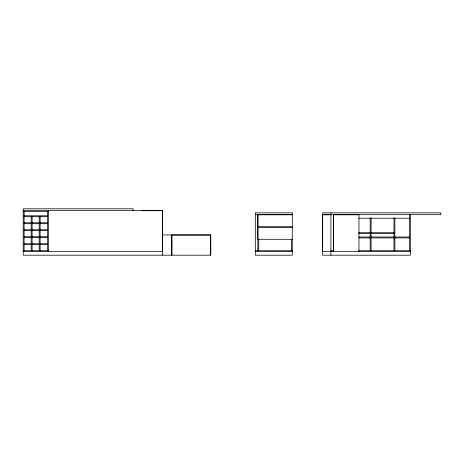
<?xml version="1.0" encoding="UTF-8"?>
<svg xmlns="http://www.w3.org/2000/svg" width="464" height="464" viewBox="0 0 464 464"><rect width="100%" height="100%" fill="white"/><g stroke="black" fill="none" stroke-linecap="round" stroke-linejoin="round"><path stroke-width="0.7" d="M23.2 210.627L162.47 210.627L162.47 255.194M141.932 210.731L162.417 210.731L162.417 251.598M23.2 211.538L48.523 211.538M255.31 214.681L292.279 214.681M322.561 214.681L440.8 214.681L440.8 212.854L322.561 212.854L322.561 255.194L410.414 255.194L410.414 214.681M292.227 214.78L257.891 214.78L257.891 226.989L292.227 226.989M331.232 214.78L322.666 214.78L322.666 251.598M24.111 215.795L47.612 215.795M24.111 216.705L47.612 216.705M358.916 218.225L409.503 218.225M24.111 222.784L47.612 222.784M24.111 223.694L47.612 223.694M292.227 227.087L257.891 227.087L257.891 239.291L292.227 239.291M24.111 229.773L47.612 229.773M24.111 230.683L47.612 230.683M358.718 232.708L370.168 232.708M371.078 232.708L393.971 232.708M358.718 233.618L370.168 233.618M371.078 233.618L393.971 233.618M162.4 234.935L210.778 234.935L210.778 255.194L23.2 255.194L23.2 208.806L133.093 208.806L133.093 210.627M24.111 236.762L47.612 236.762M358.916 237.011L409.503 237.011M24.111 237.672L47.612 237.672M358.916 237.928L409.503 237.928M24.111 243.751L47.612 243.751M24.111 244.661L47.612 244.661M23.2 250.74L48.523 250.74M255.31 250.74L292.279 250.74M330.907 250.74L333.796 250.74M358.718 250.74L410.414 250.74M23.2 251.65L162.47 251.65M255.31 251.65L292.279 251.65M322.561 251.65L410.414 251.65M409.503 214.681L409.503 250.74M394.881 217.744L394.881 250.74M393.971 217.744L393.971 250.74M371.078 217.744L371.078 250.74M370.168 217.744L370.168 250.74M358.962 251.598L358.962 214.78L333.488 214.78L333.488 251.598M333.436 214.681L333.436 250.74M330.907 212.854L330.907 255.194M291.369 239.262L291.369 250.74M258.75 239.262L258.75 250.74M257.839 214.681L257.839 250.74M210.679 255.142L210.679 235.039L171.889 235.039L171.889 255.142M171.784 234.935L171.784 255.194M48.523 210.627L48.523 251.65M47.612 211.538L47.612 250.74M40.113 216.705L40.113 222.784M40.113 223.694L40.113 229.773M40.113 230.683L40.113 236.762M40.113 237.672L40.113 243.751M40.113 244.661L40.113 250.74M39.202 216.705L39.202 222.784M39.202 223.694L39.202 229.773M39.202 230.683L39.202 236.762M39.202 237.672L39.202 243.751M39.202 244.661L39.202 250.74M32.115 216.705L32.115 222.784M32.115 223.694L32.115 229.773M32.115 230.683L32.115 236.762M32.115 237.672L32.115 243.751M32.115 244.661L32.115 250.74M31.204 216.705L31.204 222.784M31.204 223.694L31.204 229.773M31.204 230.683L31.204 236.762M31.204 237.672L31.204 243.751M31.204 244.661L31.204 250.74M24.111 211.538L24.111 250.74M292.279 212.854L255.31 212.854L255.31 255.194L292.279 255.194L292.279 212.854"/></g></svg>
